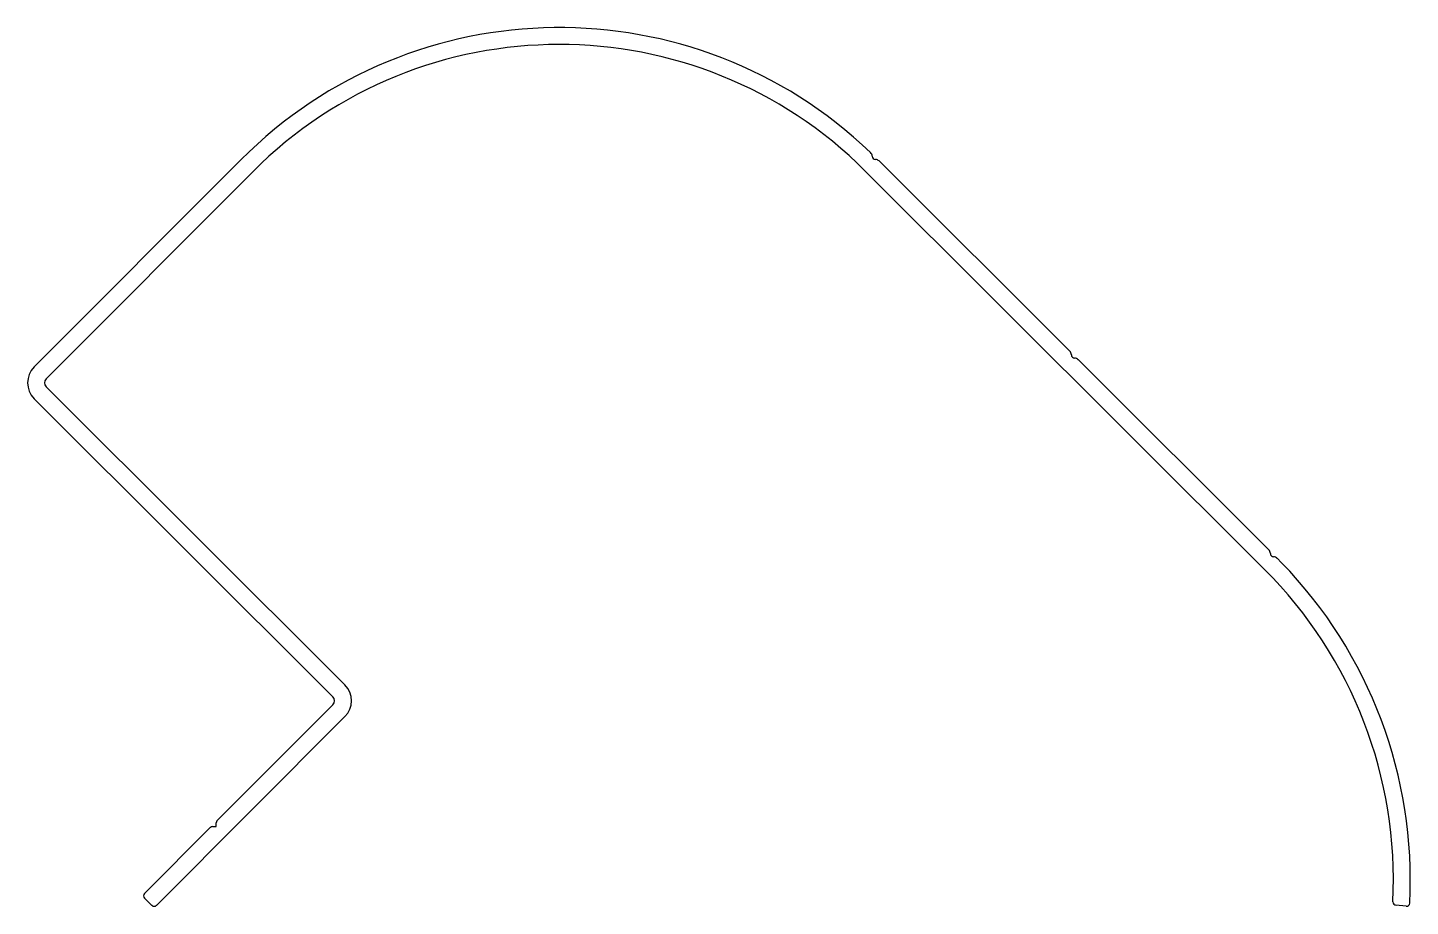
# Model space of a CAD drawing. Extents: x 2382 to 2504, y 1679 to 1758.
import ezdxf

# ---------------------------------------------------------------- set-up
doc = ezdxf.new("R2010")
doc.units = 0
doc.layers.get('0').update_dxf_attribs({"linetype": 'CONTINUOUS'})

msp = doc.modelspace()

# ---------------------------------------------------------------- linework, layer by layer
at = {"linetype": 'CONTINUOUS'}
for p, q in [((2382.12, 1727.39), (2400.48, 1745.8)), ((2457.22, 1745.7), (2474.16, 1728.79)), ((2401.54, 1744.74), (2383.18, 1726.33)), ((2491.49, 1709.38), (2455.99, 1744.8)), ((2474.92, 1728.04), (2491.86, 1711.14)), ((2408.67, 1698.08), (2382.12, 1724.56)), ((2383.18, 1725.63), (2409.73, 1699.14)), ((2492.61, 1710.38), (2493, 1709.99)), ((2409.73, 1696.31), (2392.99, 1679.53)), ((2398.36, 1687.04), (2408.67, 1697.37)), ((2391.93, 1680.59), (2397.79, 1686.47)), ((2397.97, 1686.54), (2398.29, 1686.54)), ((2398.29, 1686.54), (2398.29, 1686.86)), ((2392.57, 1679.53), (2391.93, 1680.17)), ((2504.06, 1679.45), (2503.16, 1679.54))]:
    msp.add_line(p, q, dxfattribs=at)
for centre, radius, start, end in [((2428.8, 1717.55), 40, 46.2551, 135.0658), ((2428.8, 1717.55), 38.5, 45.0658, 135.0658), ((2456.11, 1746.08), 0.5, 4.1913, 46.2551), ((2456.91, 1746.14), 0.3, 184.1913, 266.863), ((2456.86, 1745.34), 0.5, 45.0658, 86.863), ((2473.81, 1728.44), 0.5, 3.2686, 45.0658), ((2474.61, 1728.48), 0.3, 183.2686, 266.863), ((2474.56, 1727.68), 0.5, 45.0658, 86.863), ((2383.53, 1725.98), 2, 135.0658, 225.0658), ((2383.53, 1725.98), 0.5, 135.0658, 225.0658), ((2491.5, 1710.78), 0.5, 2.8683, 45.0658), ((2492.3, 1710.82), 0.3, 182.8683, 266.7123), ((2492.26, 1710.02), 0.5, 45.0658, 86.7123), ((2463.94, 1681.78), 40.5, 357.1046, 44.1529), ((2463.94, 1681.78), 39, 357.1709, 45.0658), ((2408.32, 1697.72), 2, 315.0658, 45.0658), ((2408.32, 1697.72), 0.5, 315.0658, 45.0658), ((2397.97, 1686.29), 0.25, 90.0658, 135.0658), ((2398.54, 1686.86), 0.25, 135.0658, 180.0658), ((2392.14, 1680.38), 0.3, 135.0658, 225.0658), ((2392.78, 1679.75), 0.3, 225.0658, 315.0658), ((2503.2, 1679.84), 0.3, 177.1709, 264.2096), ((2504.09, 1679.75), 0.3, 264.2096, 357.1046)]:
    msp.add_arc(centre, radius, start, end, dxfattribs=at)

doc.saveas('drawing.dxf')
